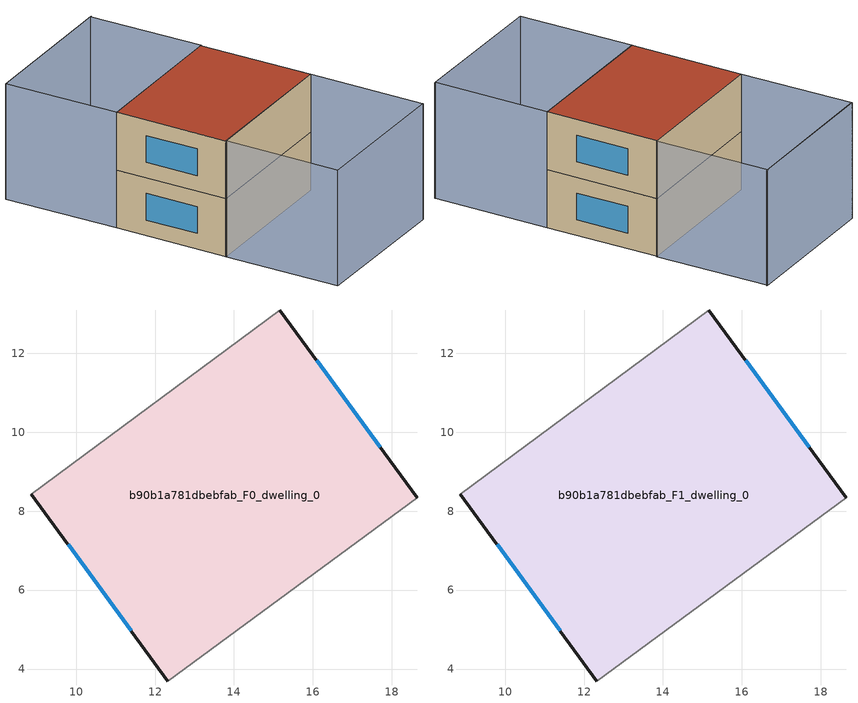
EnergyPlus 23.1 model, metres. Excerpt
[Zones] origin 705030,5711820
b90b1a781dbebfab_F0_dwelling_0
 floor ground (EU_floor_Construction): 15.16,13.1 18.64,8.34 12.32,3.7 8.87,8.43 z0
 wall outside (EU_wall_Construction): 18.64,8.34 15.16,13.1 / 8.87,8.43 12.32,3.7 z0:3
 wall adiabatic (EU_wall_Construction): 15.16,13.1 8.87,8.43 / 12.32,3.7 18.64,8.34 z0:3
 window (EU_Window_Construction): 17.71,9.62 16.1,11.82 / 9.8,7.16 11.4,4.97 z0.81:2.19
b90b1a781dbebfab_F1_dwelling_0
 floor to b90b1a781dbebfab_F0_dwelling_0 (EU_floor_Construction): 15.16,13.1 18.64,8.34 12.32,3.7 8.87,8.43 z3
 wall outside (EU_wall_Construction): 18.64,8.34 15.16,13.1 / 8.87,8.43 12.32,3.7 z3:6
 wall adiabatic (EU_wall_Construction): 15.16,13.1 8.87,8.43 / 12.32,3.7 18.64,8.34 z3:6
 window (EU_Window_Construction): 17.71,9.62 16.1,11.82 / 9.8,7.16 11.4,4.97 z3.81:5.19
 roof outside (EU_roof_Construction): 18.64,8.34 15.16,13.1 8.87,8.43 12.32,3.7 z6
shading: 11.74,17.9 5.41,13.18 / 15.83,-1.11 22.17,3.51 / 18.64,8.34 22.16,3.5 / 22.16,3.5 15.83,-1.11 / 15.83,-1.11 12.3,3.72 / 12.3,3.72 18.64,8.34 / 15.2,13.12 8.87,8.43 / 8.87,8.43 5.36,13.17 / 5.36,13.17 11.69,17.86 / 11.69,17.86 15.2,13.12 z0:6
[Building]
EU S2 Campaign: North Axis=0; Terrain=City; Solar Distribution=FullExterior
[Site:Location]
London: Latitude=51.5; Longitude=-0.5; Time Zone=0; Elevation=25
[SizingPeriod:WeatherFileDays]
AnnualSizingPeriod: Begin Month=1; Begin Day of Month=1; End Month=12; End Day of Month=31; Day of Week for Start Day=Monday; Use Weather File Daylight Saving Period=No; Use Weather File Rain and Snow Indicators=No
[MATERIAL]
EU_InternalMass_Material: Roughness=MediumRough; Thickness=0.1; Conductivity=1; Density=1800; Specific Heat=900; Thermal Absorptance=0.9; Solar Absorptance=0.7; Visible Absorptance=0.7
[MATERIAL:NOMASS] Roughness=MediumRough; Thermal Absorptance=0.9; Solar Absorptance=0.7; Visible Absorptance=0.7
Name | Thermal Resistance
EU_wall_NoMass | 0.735294
EU_roof_NoMass | 0.520833
EU_floor_NoMass | 1.81159
[WINDOWMATERIAL:SIMPLEGLAZINGSYSTEM]
EU_Window_SimpleGlazing: UFactor=3.92; Solar Heat Gain Coefficient=0.85; Visible Transmittance=0.85
[CONSTRUCTION]
EU_wall_Construction: EU_wall_NoMass
EU_roof_Construction: EU_roof_NoMass
EU_floor_Construction: EU_floor_NoMass
EU_Window_Construction: EU_Window_SimpleGlazing
EU_InternalMass_Construction: EU_InternalMass_Material
[ZONE] Type=1; Multiplier=1; Ceiling Height=autocalculate; Floor Area=autocalculate; Part of Total Floor Area=Yes
Name | Volume
b90b1a781dbebfab_F0_dwelling_0 | 138.233
b90b1a781dbebfab_F1_dwelling_0 | 138.232
[INTERNALMASS] Construction=EU_InternalMass_Construction; Surface Area=46.0778
Name | Zone or ZoneList
b90b1a781dbebfab_F0_dwelling_0_EU_InternalMass | b90b1a781dbebfab_F0_dwelling_0
b90b1a781dbebfab_F1_dwelling_0_EU_InternalMass | b90b1a781dbebfab_F1_dwelling_0
[OTHEREQUIPMENT] Fuel Type=Electricity; Design Level Calculation Method=Watts/Area; Power per Zone Floor Area=1; Fraction Latent=0; Fraction Radiant=0; Fraction Lost=0; Carbon Dioxide Generation Rate=0; EndUse Subcategory=EU_Step8_InternalGains
Name | Zone or ZoneList or Space or SpaceList | Schedule
EU_Step8_InternalGain_b90b1a781dbebfab_F0_dwelling_0_f000 | b90b1a781dbebfab_F0_dwelling_0 | EU_Step8_GainSchedule_b90b1a781dbebfab_F0_dwelling_0_f000
EU_Step8_InternalGain_b90b1a781dbebfab_F1_dwelling_0_f000 | b90b1a781dbebfab_F1_dwelling_0 | EU_Step8_GainSchedule_b90b1a781dbebfab_F1_dwelling_0_f000
[ZONEVENTILATION:DESIGNFLOWRATE] Schedule=EU_AlwaysOn; Design Flow Rate Calculation Method=AirChanges/Hour; Air Changes per Hour=0.48; Ventilation Type=Natural; Fan Pressure Rise=0; Fan Total Efficiency=1; Constant Term Coefficient=1; Temperature Term Coefficient=0; Velocity Term Coefficient=0; Velocity Squared Term Coefficient=0; Minimum Indoor Temperature=-100; Maximum Indoor Temperature=100; Delta Temperature=-100; Minimum Outdoor Temperature=-100; Maximum Outdoor Temperature=100; Maximum Wind Speed=40
Name | Zone or ZoneList or Space or SpaceList
EU_ConstantAir_b90b1a781dbebfab_F0_dwelling_0 | b90b1a781dbebfab_F0_dwelling_0
EU_ConstantAir_b90b1a781dbebfab_F1_dwelling_0 | b90b1a781dbebfab_F1_dwelling_0
[HVACTEMPLATE:THERMOSTAT] Constant Heating Setpoint=20; Constant Cooling Setpoint=50
EU_HeatOnly_b90b1a781dbebfab_F0_dwelling_0; EU_HeatOnly_b90b1a781dbebfab_F1_dwelling_0
[HVACTEMPLATE:ZONE:IDEALLOADSAIRSYSTEM] System Availability Schedule=EU_AlwaysOn; Maximum Heating Supply Air Temperature=50; Minimum Cooling Supply Air Temperature=13; Maximum Heating Supply Air Humidity Ratio=0.0156; Minimum Cooling Supply Air Humidity Ratio=0.0077; Heating Limit=NoLimit; Cooling Limit=NoLimit; Heating Availability Schedule=EU_AlwaysOn; Cooling Availability Schedule=EU_CoolingOff; Dehumidification Control Type=ConstantSensibleHeatRatio; Cooling Sensible Heat Ratio=0.7; Dehumidification Setpoint=60; Humidification Control Type=None; Humidification Setpoint=30; Outdoor Air Method=None; Outdoor Air Flow Rate per Person=0.00944; Outdoor Air Flow Rate per Zone Floor Area=0; Outdoor Air Flow Rate per Zone=0; Demand Controlled Ventilation Type=None; Outdoor Air Economizer Type=NoEconomizer; Heat Recovery Type=None; Sensible Heat Recovery Effectiveness=0.7; Latent Heat Recovery Effectiveness=0.65
Name | Template Thermostat
b90b1a781dbebfab_F0_dwelling_0 | EU_HeatOnly_b90b1a781dbebfab_F0_dwelling_0
b90b1a781dbebfab_F1_dwelling_0 | EU_HeatOnly_b90b1a781dbebfab_F1_dwelling_0
[SIZING:ZONE] Zone Cooling Design Supply Air Temperature Input Method=SupplyAirTemperature; Zone Cooling Design Supply Air Temperature=13; Zone Heating Design Supply Air Temperature Input Method=SupplyAirTemperature; Zone Heating Design Supply Air Temperature=50; Zone Cooling Design Supply Air Humidity Ratio=0.008; Zone Heating Design Supply Air Humidity Ratio=0.008; Cooling Design Air Flow Method=DesignDay; Cooling Design Air Flow Rate=0; Cooling Minimum Air Flow per Zone Floor Area=0.000762; Cooling Minimum Air Flow=0; Cooling Minimum Air Flow Fraction=0.2; Heating Design Air Flow Method=DesignDay; Heating Design Air Flow Rate=0; Heating Maximum Air Flow per Zone Floor Area=0.002032; Heating Maximum Air Flow=0.141576; Heating Maximum Air Flow Fraction=0.3; Account for Dedicated Outdoor Air System=No; Dedicated Outdoor Air System Control Strategy=NeutralSupplyAir; Dedicated Outdoor Air Low Setpoint Temperature for Design=autosize; Dedicated Outdoor Air High Setpoint Temperature for Design=autosize; Zone Load Sizing Method=Sensible Load Only No Latent Load; Zone Latent Cooling Design Supply Air Humidity Ratio Input Method=HumidityRatioDifference; Zone Cooling Design Supply Air Humidity Ratio Difference=0.005; Zone Latent Heating Design Supply Air Humidity Ratio Input Method=HumidityRatioDifference; Zone Humidification Design Supply Air Humidity Ratio Difference=0.005
b90b1a781dbebfab_F0_dwelling_0; b90b1a781dbebfab_F1_dwelling_0
[SCHEDULE:CONSTANT]
Name | Hourly Value
EU_AlwaysOn | 1
EU_CoolingOff | 0
[SCHEDULE:FILE] Column Number=1; Rows to Skip at Top=0; Number of Hours of Data=8760; Column Separator=Comma; Interpolate to Timestep=No; Minutes per Item=60; Adjust Schedule for Daylight Savings=Yes
Name | File
EU_Step8_GainSchedule_b90b1a781dbebfab_F0_dwelling_0_f000 | ../../schedules/b90b1a781dbebfab/b90b1a781dbebfab_F0_dwelling_0_f000_gain.csv
EU_Step8_GainSchedule_b90b1a781dbebfab_F1_dwelling_0_f000 | ../../schedules/b90b1a781dbebfab/b90b1a781dbebfab_F1_dwelling_0_f000_gain.csv
